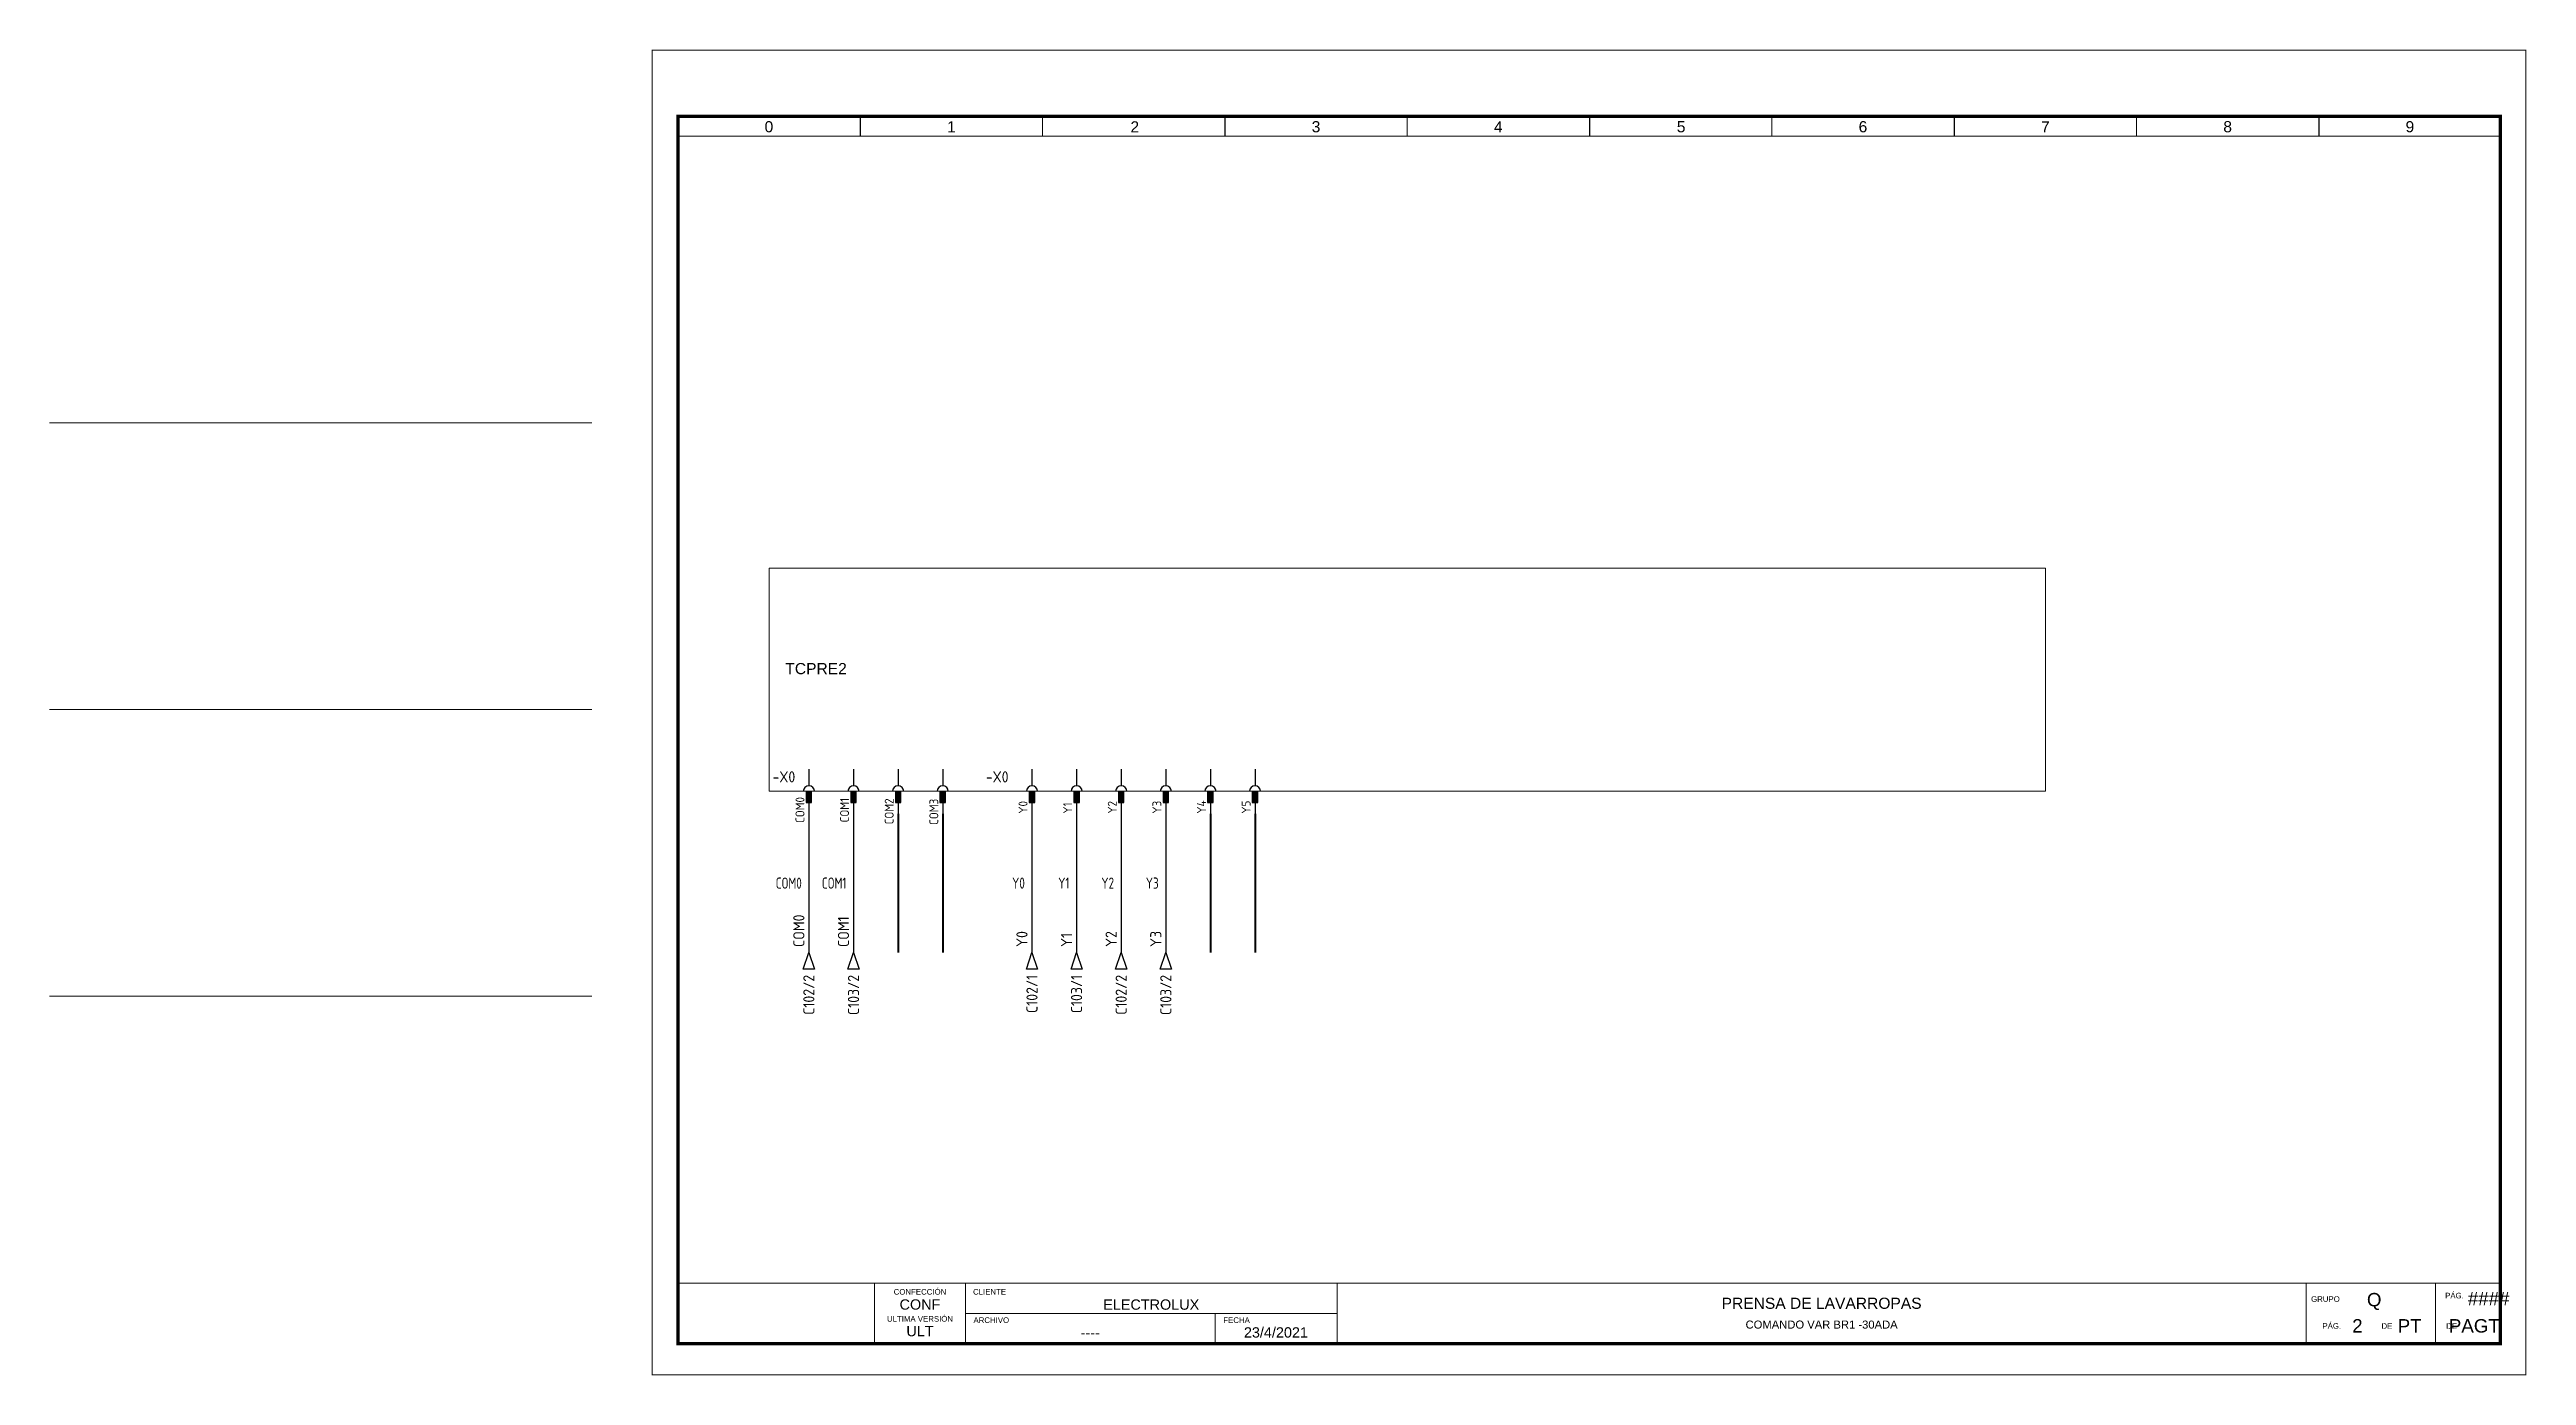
# Model space of a CAD drawing. Header units: millimetres. Extents: x -135 to 420, y 0 to 297.
import ezdxf
from ezdxf.enums import TextEntityAlignment as Align

# ---------------------------------------------------------------- set-up
doc = ezdxf.new("R2010")
doc.units = ezdxf.units.MM
for name, color, linetype in [('BLK_1', 7, 'Continuous'), ('SYMS', 7, 'Continuous'), ('TAGS', 150, 'Continuous'), ('TERMS', 123, 'Continuous'), ('WIRENO', 72, 'Continuous'), ('WIREREF_DEST', 52, 'Continuous'), ('XREF', 7, 'Continuous')]:
    doc.layers.add(name, color=color, linetype=linetype)
doc.layers.add('BLK_4', color=9, linetype='Continuous', lineweight=40)
doc.layers.add('eProC - L2', color=41, linetype='Continuous', lineweight=20)
doc.styles.get("Standard").update_dxf_attribs({"font": 'arial.ttf'})
doc.styles.add('WD_IEC', font='ISOCP2.shx', dxfattribs={"width": 0.9, "height": 4})
picture_1 = doc.add_image_def('image1.jpg', size_in_pixel=(564, 174))

# ---------------------------------------------------------------- blocks, each defined once
blk = doc.blocks.new('eproc_rotulo_010')
at = {"layer": 'eProC - L2', "color": 0, "lineweight": 5, "const_width": 0.233}
for points in [[(0.12, 297.12), (420.12, 297.12), (420.12, 0.12), (0.12, 0.12), (0.12, 297.12)], [(5.9, 20.72), (414.37, 20.7)], [(49.98, 7.12), (49.98, 20.72)], [(70.35, 7.12), (70.35, 20.72)], [(153.64, 7.04), (153.64, 20.64)], [(70.35, 13.92), (153.64, 13.92)], [(126.3, 7.12), (126.3, 13.92)]]:
    blk.add_lwpolyline(points, dxfattribs=at)
at = {"layer": 'eProC - L2', "color": 0}
blk.add_lwpolyline([(420.12, 0.12), (420.12, 297.12), (0.12, 297.12), (0.12, 0.12), (420.12, 0.12)], dxfattribs=at)
at = {"layer": 'eProC - L2', "color": 0, "lineweight": 40, "const_width": 0.75}
blk.add_lwpolyline([(5.92, 7.13), (414.37, 7.11), (414.4, 282.24), (5.95, 282.27)], close=True, dxfattribs=at)
at = {"layer": 'eProC - L2', "color": 0, "lineweight": 5, "const_width": 0.233}
for points in [[(46.8, 277.83), (5.9, 277.83), (5.9, 282.27), (46.8, 282.27)], [(87.64, 277.83), (46.75, 277.83), (46.75, 282.27), (87.64, 282.27)], [(128.54, 277.83), (87.64, 277.83), (87.64, 282.26), (128.54, 282.26)], [(169.38, 277.83), (128.49, 277.83), (128.49, 282.26), (169.38, 282.26)], [(210.28, 277.82), (169.38, 277.82), (169.38, 282.26), (210.28, 282.26)], [(251.12, 277.82), (210.23, 277.82), (210.23, 282.26), (251.12, 282.26)], [(292.02, 277.82), (251.12, 277.82), (251.12, 282.25), (292.02, 282.25)], [(332.86, 277.82), (291.97, 277.82), (291.97, 282.25), (332.86, 282.25)], [(373.76, 277.83), (332.86, 277.83), (332.86, 282.27), (373.76, 282.27)], [(414.6, 277.83), (373.71, 277.83), (373.71, 282.27), (414.6, 282.27)]]:
    blk.add_lwpolyline(points, close=True, dxfattribs=at)
at = {"layer": 'eProC - L2', "color": 0, "lineweight": 0, "const_width": 0.233}
for points in [[(370.87, 7.1), (370.87, 20.7)], [(399.87, 7.1), (399.87, 20.7)]]:
    blk.add_lwpolyline(points, dxfattribs=at)
at = {"layer": 'eProC - L2', "color": 0, "lineweight": 20, "char_height": 2.5, "attachment_point": 8}
for s, insert in [('{\\fArial|b0|i0|c0|p18;0}', (26.3, 278.65)), ('{\\fArial|b0|i0|c0|p18;1}', (67.19, 278.65)), ('{\\fArial|b0|i0|c0|p18;2}', (108.3, 278.65)), ('{\\fArial|b0|i0|c0|p18;3}', (148.93, 278.65)), ('{\\fArial|b0|i0|c0|p18;4}', (189.78, 278.65)), ('{\\fArial|b0|i0|c0|p18;5}', (230.77, 278.65)), ('{\\fArial|b0|i0|c0|p18;6}', (271.52, 278.65)), ('{\\fArial|b0|i0|c0|p18;7}', (312.41, 278.65)), ('{\\fArial|b0|i0|c0|p18;8}', (353.26, 278.65)), ('{\\fArial|b0|i0|c0|p18;9}', (394.11, 278.65))]:
    blk.add_mtext(s, dxfattribs=dict(at, insert=insert))
at = {"layer": 'eProC - L2', "color": 0, "char_height": 1.2552}
for s, insert, attachment_point in [('{\\fArial|b0|i0|c0|p18;CONFECCIÓN }', (60.16, 18.11), 8), ('{\\fArial|b0|i0|c0|p18;CLIENTE}', (72.05, 18.11), 7), ('{\\fArial|b0|i0|c0|p18;GRUPO}', (371.96, 16.49), 7), ('{\\fArial|b0|i0|c0|p18;PÁG.}', (402.01, 17.26), 7), ('{\\fArial|b0|i0|c0|p18;ULTIMA VERSIÓN}', (60.16, 12.05), 8), ('{\\fArial|b0|i0|c0|p18;ARCHIVO}', (72.15, 11.76), 7), ('{\\fArial|b0|i0|c0|p18;FECHA}', (128.15, 11.76), 7), ('{\\fArial|b0|i0|c0|p18;PÁG.}', (374.51, 10.46), 7), ('{\\fArial|b0|i0|c0|p18;DE}', (387.74, 10.46), 7), ('{\\fArial|b0|i0|c0|p18;DE}', (402.24, 10.46), 7)]:
    blk.add_mtext(s, dxfattribs=dict(at, insert=insert, attachment_point=attachment_point))
at = {"layer": 'eProC - L2', "color": 0}
for tag, height, p in [('CONF', 2.31, (60.16, 14.76)), ('CLIENTE', 2.31, (111.99, 14.74)), ('DESC_1', 2.5, (262.25, 14.94)), ('DESC__2', 1.8, (262.25, 10.51)), ('ULT', 2.31, (60.16, 8.79)), ('ARCH', 2.31, (98.32, 8.46)), ('FECHA', 2.31, (139.94, 8.5))]:
    blk.add_attdef(tag, text='', height=height, dxfattribs=at).set_placement(p, align=Align.CENTER)
for tag, p in [('GR', (386.11, 17)), ('PGRAL', (411.76, 17.25)), ('PG', (382.35, 11.13)), ('PT', (394.05, 11.13)), ('PAGT', (408.55, 11.13))]:
    blk.add_attdef(tag, text='', height=3, dxfattribs=at).set_placement(p, align=Align.MIDDLE_CENTER)
at = {"layer": 'eProC - L2', "color": 0, "flags": 9}
blk.add_attdef('WD_TB', (0.12, 0.12), '', height=2.5, dxfattribs=at)
at = {"layer": 'eProC - L2', "color": 0}
image = blk.add_image(picture_1, insert=(5.9, 7.12), size_in_units=(44.08, 13.6), dxfattribs=at)
image.dxf.flags = 7
blk = doc.blocks.new('VCN1JP')
for p, q in [((0, 5), (0, 1.25)), ((0, -2.5), (0, -5))]:
    blk.add_line(p, q)
blk.add_lwpolyline([(0.62, 0), (-0.62, 0), (-0.62, -2.5), (0.62, -2.5)], close=True)
blk.add_arc((0, 0), 1.25, 0, 180)
blk.add_solid([(0.62, -2.5), (0.62, 0), (-0.62, -2.5), (-0.62, 0)])
at = {"style": 'WD_IEC'}
for tag, p in [('INST', (-5.25, 8)), ('LOC', (-5.25, 5)), ('TAG1', (-5.25, 2)), ('DESC1', (-5.25, -5.1)), ('DESC3', (-5.25, -11.1)), ('DESC2', (-5.25, -8.1))]:
    blk.add_attdef(tag, text='', height=2.5, dxfattribs=at).set_placement(p, align=Align.RIGHT)
blk.add_attdef('TERM02', text='', height=2, rotation=90, dxfattribs=at).set_placement((-1, 5), align=Align.RIGHT)
blk.add_attdef('TERM01', (-1, -5), '', height=2, rotation=90, dxfattribs=at)
at = {"style": 'WD_IEC', "flags": 1}
for tag, p, height in [('X2TERM02', (0, 5), 0.32), ('X2TERMDESC02', (0, 4.48), 0.32), ('MFG', (2.75, 4), 1.5), ('CAT', (2.75, 1.5), 1.5), ('X4LINK', (-1.25, -1.25), 0.32), ('X8TERM01', (0, -5), 0.32), ('X8TERMDESC01', (0, -5.52), 0.32), ('X1LINK', (1.25, -1.25), 0.32), ('ASSYCODE', (2.75, -2.75), 1), ('FAMILY', (2.75, -4.25), 1), ('CATDESC', (2.75, -5.75), 1), ('WDBLKNAM', (2.75, -7.16), 1)]:
    blk.add_attdef(tag, p, '', height=height, dxfattribs=at)
blk = doc.blocks.new('VCN2JP')
for p, q in [((0, 5), (0, 1.25)), ((0, -2.5), (0, -5))]:
    blk.add_line(p, q)
blk.add_lwpolyline([(0.62, 0), (-0.62, 0), (-0.62, -2.5), (0.62, -2.5)], close=True)
blk.add_arc((0, 0), 1.25, 0, 180)
blk.add_solid([(0.62, -2.5), (0.62, 0), (-0.62, -2.5), (-0.62, 0)])
at = {"style": 'WD_IEC'}
for tag, p in [('INST', (-5.25, 8)), ('LOC', (-5.25, 5)), ('TAG2', (-5.25, 2)), ('DESC1', (-5.25, -5.1)), ('DESC3', (-5.25, -11.1)), ('DESC2', (-5.25, -8.1))]:
    blk.add_attdef(tag, text='', height=2.5, dxfattribs=at).set_placement(p, align=Align.RIGHT)
blk.add_attdef('TERM02', text='', height=2, rotation=90, dxfattribs=at).set_placement((-1, 5), align=Align.RIGHT)
blk.add_attdef('TERM01', (-1, -5), '', height=2, rotation=90, dxfattribs=at)
at = {"style": 'WD_IEC', "flags": 1}
for tag, p, height in [('X2TERM02', (0, 5), 0.32), ('X2TERMDESC02', (0, 4.48), 0.32), ('X4LINK', (-1.25, -1.25), 0.32), ('X8TERM01', (0, -5), 0.32), ('X8TERMDESC01', (0, -5.52), 0.32), ('X1LINK', (1.25, -1.25), 0.32), ('FAMILY', (2.75, -4.25), 1)]:
    blk.add_attdef(tag, p, '', height=height, dxfattribs=at)
blk = doc.blocks.new('HA1D4')
blk.add_lwpolyline([(0, 0), (1.25, -3.75), (-1.25, -3.75)], close=True)
at = {"style": 'WD_IEC', "flags": 8}
blk.add_attdef('WIRENO', (-1, 1.25), '', height=2.5, rotation=90, dxfattribs=at)
at = {"style": 'WD_IEC'}
blk.add_attdef('DESC1', text='', height=2.5, rotation=90, dxfattribs=at).set_placement((1, 1.25), align=Align.TOP_LEFT)
at = {"style": 'WD_IEC', "flags": 1}
blk.add_attdef('X2TERM01', (0, 0), '', height=0.32, dxfattribs=at)
blk.add_attdef('SIGCODE', text='', height=1, dxfattribs=at).set_placement((-2.5, -3.2), align=Align.RIGHT)
at = {"style": 'WD_IEC'}
blk.add_attdef('XREF', text='', height=2.5, rotation=90, dxfattribs=at).set_placement((0, -5), align=Align.MIDDLE_RIGHT)
blk = doc.blocks.new('WD_WNV')
at = {"linetype": 'Continuous', "style": 'WD_IEC', "width": 0.8}
blk.add_attdef('WIRENO', text='', height=2.5, dxfattribs=at).set_placement((-1.6, 0), align=Align.MIDDLE_RIGHT)
at = {"style": 'WD_IEC', "flags": 1}
for tag, p in [('W08USER', (-1, 0.375)), ('W04USER', (-1, 0.875)), ('W05USER', (-1, 0.75)), ('W09USER', (-1, 0.25)), ('W03USER', (-1, 1)), ('W06USER', (-1, 0.625)), ('W07USER', (-1, 0.5)), ('W02USER', (-1, 1.125)), ('W01USER', (-1, 1.25)), ('W10USER', (-1, 0.125))]:
    blk.add_attdef(tag, text='', height=0.08, dxfattribs=at).set_placement(p, align=Align.CENTER)

msp = doc.modelspace()

# ---------------------------------------------------------------- linework, layer by layer
at = {"layer": 'BLK_1'}
for p, q in [((35.14, 125.82), (35.14, 94.69)), ((45.14, 125.82), (45.14, 94.69)), ((85.14, 125.82), (85.14, 94.69)), ((95.14, 125.82), (95.14, 94.69)), ((105.14, 125.82), (105.14, 94.69)), ((115.14, 125.82), (115.14, 94.69))]:
    msp.add_line(p, q, dxfattribs=at)
at = {"layer": 'BLK_4'}
for p, q in [((55.14, 125.82), (55.14, 94.69)), ((65.14, 125.82), (65.14, 94.69)), ((125.14, 125.82), (125.14, 94.69)), ((135.14, 125.82), (135.14, 94.69))]:
    msp.add_line(p, q, dxfattribs=at)
at = {"layer": 'eProC - L2'}
for p, q in [((-13.53, 213.44), (-135.06, 213.44)), ((-13.54, 149.16), (-135.06, 149.16)), ((-13.54, 84.88), (-135.06, 84.88))]:
    msp.add_line(p, q, dxfattribs=at)
msp.add_lwpolyline([(26.23, 180.84), (26.23, 130.84), (312.3, 130.84), (312.3, 180.84), (26.23, 180.84)], dxfattribs=at)

# ---------------------------------------------------------------- block references
msp.add_blockref('eproc_rotulo_010', (-0.12, -0.12), dxfattribs=at).add_auto_attribs({'PAGT': 'PAGT', 'PGRAL': '####', 'PT': 'PT', 'CONF': 'CONF', 'ULT': 'ULT', 'ARCH': '----', 'GR': 'Q', 'PG': '2', 'DESC_1': 'PRENSA DE LAVARROPAS', 'DESC__2': 'COMANDO VAR BR1 -30ADA', 'FECHA': '23/4/2021', 'CLIENTE': 'ELECTROLUX'})
at = {"layer": 'SYMS'}
ref = msp.add_blockref('VCN1JP', (35.14, 130.82), dxfattribs=at)
ref.add_attrib('TERM01', 'COM0', (34.14, 123.74), dxfattribs={"layer": 'TERMS', "height": 2, "rotation": 90, "style": 'WD_IEC'})
ref.add_attrib('TAG1', '-X0', dxfattribs={"layer": 'TAGS', "height": 2.5, "style": 'WD_IEC'}).set_placement((32.08, 132.82), align=Align.RIGHT)
ref = msp.add_blockref('VCN1JP', (45.14, 130.82), dxfattribs=at)
ref.add_attrib('TERM01', 'COM1', (44.14, 123.87), dxfattribs={"layer": 'TERMS', "height": 2, "rotation": 90, "style": 'WD_IEC'})
ref = msp.add_blockref('VCN2JP', (55.14, 130.82), dxfattribs=at)
ref.add_attrib('TERM01', 'COM2', (54.14, 123.43), dxfattribs={"layer": 'TERMS', "height": 2, "rotation": 90, "style": 'WD_IEC'})
ref = msp.add_blockref('VCN2JP', (65.14, 130.82), dxfattribs=at)
ref.add_attrib('TERM01', 'COM3', (64.14, 123.3), dxfattribs={"layer": 'TERMS', "height": 2, "rotation": 90, "style": 'WD_IEC'})
ref = msp.add_blockref('VCN1JP', (85.14, 130.82), dxfattribs=at)
ref.add_attrib('TERM01', 'Y0', (84.14, 125.82), dxfattribs={"layer": 'TERMS', "height": 2, "rotation": 90, "style": 'WD_IEC'})
ref.add_attrib('TAG1', '-X0', dxfattribs={"layer": 'TAGS', "height": 2.5, "style": 'WD_IEC'}).set_placement((79.89, 132.82), align=Align.RIGHT)
ref = msp.add_blockref('VCN2JP', (95.14, 130.82), dxfattribs=at)
ref.add_attrib('TERM01', 'Y1', (94.14, 125.82), dxfattribs={"layer": 'TERMS', "height": 2, "rotation": 90, "style": 'WD_IEC'})
ref = msp.add_blockref('VCN2JP', (105.14, 130.82), dxfattribs=at)
ref.add_attrib('TERM01', 'Y2', (104.14, 125.82), dxfattribs={"layer": 'TERMS', "height": 2, "rotation": 90, "style": 'WD_IEC'})
ref = msp.add_blockref('VCN2JP', (115.14, 130.82), dxfattribs=at)
ref.add_attrib('TERM01', 'Y3', (114.14, 125.82), dxfattribs={"layer": 'TERMS', "height": 2, "rotation": 90, "style": 'WD_IEC'})
ref = msp.add_blockref('VCN2JP', (125.14, 130.82), dxfattribs=at)
ref.add_attrib('TERM01', 'Y4', (124.14, 125.82), dxfattribs={"layer": 'TERMS', "height": 2, "rotation": 90, "style": 'WD_IEC'})
ref = msp.add_blockref('VCN2JP', (135.14, 130.82), dxfattribs=at)
ref.add_attrib('TERM01', 'Y5', (134.14, 125.82), dxfattribs={"layer": 'TERMS', "height": 2, "rotation": 90, "style": 'WD_IEC'})
ref = msp.add_blockref('HA1D4', (35.14, 94.69), dxfattribs=at)
ref.add_attrib('XREF', 'C102/2', dxfattribs={"layer": 'XREF', "height": 2.5, "rotation": 90, "style": 'WD_IEC'}).set_placement((35.14, 89.69), align=Align.MIDDLE_RIGHT)
ref.add_attrib('WIRENO', 'COM0', (34.14, 95.94), dxfattribs={"layer": 'WIREREF_DEST', "height": 2.5, "rotation": 90, "style": 'WD_IEC', "flags": 8})
ref = msp.add_blockref('HA1D4', (45.14, 94.69), dxfattribs=at)
ref.add_attrib('XREF', 'C103/2', dxfattribs={"layer": 'XREF', "height": 2.5, "rotation": 90, "style": 'WD_IEC'}).set_placement((45.14, 89.69), align=Align.MIDDLE_RIGHT)
ref.add_attrib('WIRENO', 'COM1', (44.14, 95.94), dxfattribs={"layer": 'WIREREF_DEST', "height": 2.5, "rotation": 90, "style": 'WD_IEC', "flags": 8})
ref = msp.add_blockref('HA1D4', (85.14, 94.69), dxfattribs=at)
ref.add_attrib('XREF', 'C102/1', dxfattribs={"layer": 'XREF', "height": 2.5, "rotation": 90, "style": 'WD_IEC'}).set_placement((85.14, 89.69), align=Align.MIDDLE_RIGHT)
ref.add_attrib('WIRENO', 'Y0', (84.14, 95.94), dxfattribs={"layer": 'WIREREF_DEST', "height": 2.5, "rotation": 90, "style": 'WD_IEC', "flags": 8})
ref = msp.add_blockref('HA1D4', (95.14, 94.69), dxfattribs=at)
ref.add_attrib('XREF', 'C103/1', dxfattribs={"layer": 'XREF', "height": 2.5, "rotation": 90, "style": 'WD_IEC'}).set_placement((95.14, 89.69), align=Align.MIDDLE_RIGHT)
ref.add_attrib('WIRENO', 'Y1', (94.14, 95.94), dxfattribs={"layer": 'WIREREF_DEST', "height": 2.5, "rotation": 90, "style": 'WD_IEC', "flags": 8})
ref = msp.add_blockref('HA1D4', (105.14, 94.69), dxfattribs=at)
ref.add_attrib('XREF', 'C102/2', dxfattribs={"layer": 'XREF', "height": 2.5, "rotation": 90, "style": 'WD_IEC'}).set_placement((105.14, 89.69), align=Align.MIDDLE_RIGHT)
ref.add_attrib('WIRENO', 'Y2', (104.14, 95.94), dxfattribs={"layer": 'WIREREF_DEST', "height": 2.5, "rotation": 90, "style": 'WD_IEC', "flags": 8})
ref = msp.add_blockref('HA1D4', (115.14, 94.69), dxfattribs=at)
ref.add_attrib('XREF', 'C103/2', dxfattribs={"layer": 'XREF', "height": 2.5, "rotation": 90, "style": 'WD_IEC'}).set_placement((115.14, 89.69), align=Align.MIDDLE_RIGHT)
ref.add_attrib('WIRENO', 'Y3', (114.14, 95.94), dxfattribs={"layer": 'WIREREF_DEST', "height": 2.5, "rotation": 90, "style": 'WD_IEC', "flags": 8})
at = {"layer": 'WIRENO'}
ref = msp.add_blockref('WD_WNV', (35.14, 110.26), dxfattribs=at)
ref.add_attrib('WIRENO', 'COM0', dxfattribs={"linetype": 'Continuous', "height": 2.5, "style": 'WD_IEC', "width": 0.8}).set_placement((33.54, 110.26), align=Align.MIDDLE_RIGHT)
ref = msp.add_blockref('WD_WNV', (45.14, 110.26), dxfattribs=at)
ref.add_attrib('WIRENO', 'COM1', dxfattribs={"linetype": 'Continuous', "height": 2.5, "style": 'WD_IEC', "width": 0.8}).set_placement((43.54, 110.26), align=Align.MIDDLE_RIGHT)
ref = msp.add_blockref('WD_WNV', (85.14, 110.26), dxfattribs=at)
ref.add_attrib('WIRENO', 'Y0', dxfattribs={"linetype": 'Continuous', "height": 2.5, "style": 'WD_IEC', "width": 0.8}).set_placement((83.54, 110.26), align=Align.MIDDLE_RIGHT)
ref = msp.add_blockref('WD_WNV', (95.14, 110.26), dxfattribs=at)
ref.add_attrib('WIRENO', 'Y1', dxfattribs={"linetype": 'Continuous', "height": 2.5, "style": 'WD_IEC', "width": 0.8}).set_placement((93.54, 110.26), align=Align.MIDDLE_RIGHT)
ref = msp.add_blockref('WD_WNV', (105.14, 110.26), dxfattribs=at)
ref.add_attrib('WIRENO', 'Y2', dxfattribs={"linetype": 'Continuous', "height": 2.5, "style": 'WD_IEC', "width": 0.8}).set_placement((103.54, 110.26), align=Align.MIDDLE_RIGHT)
ref = msp.add_blockref('WD_WNV', (115.14, 110.26), dxfattribs=at)
ref.add_attrib('WIRENO', 'Y3', dxfattribs={"linetype": 'Continuous', "height": 2.5, "style": 'WD_IEC', "width": 0.8}).set_placement((113.54, 110.26), align=Align.MIDDLE_RIGHT)

# ---------------------------------------------------------------- texts
at = {"layer": 'BLK_4', "insert": (29.86, 159.59), "char_height": 2.5, "attachment_point": 1}
msp.add_mtext_dynamic_manual_height_columns('TCPRE2', width=79.7055, gutter_width=12.5, heights=[0], dxfattribs=at)

doc.saveas('drawing.dxf')
